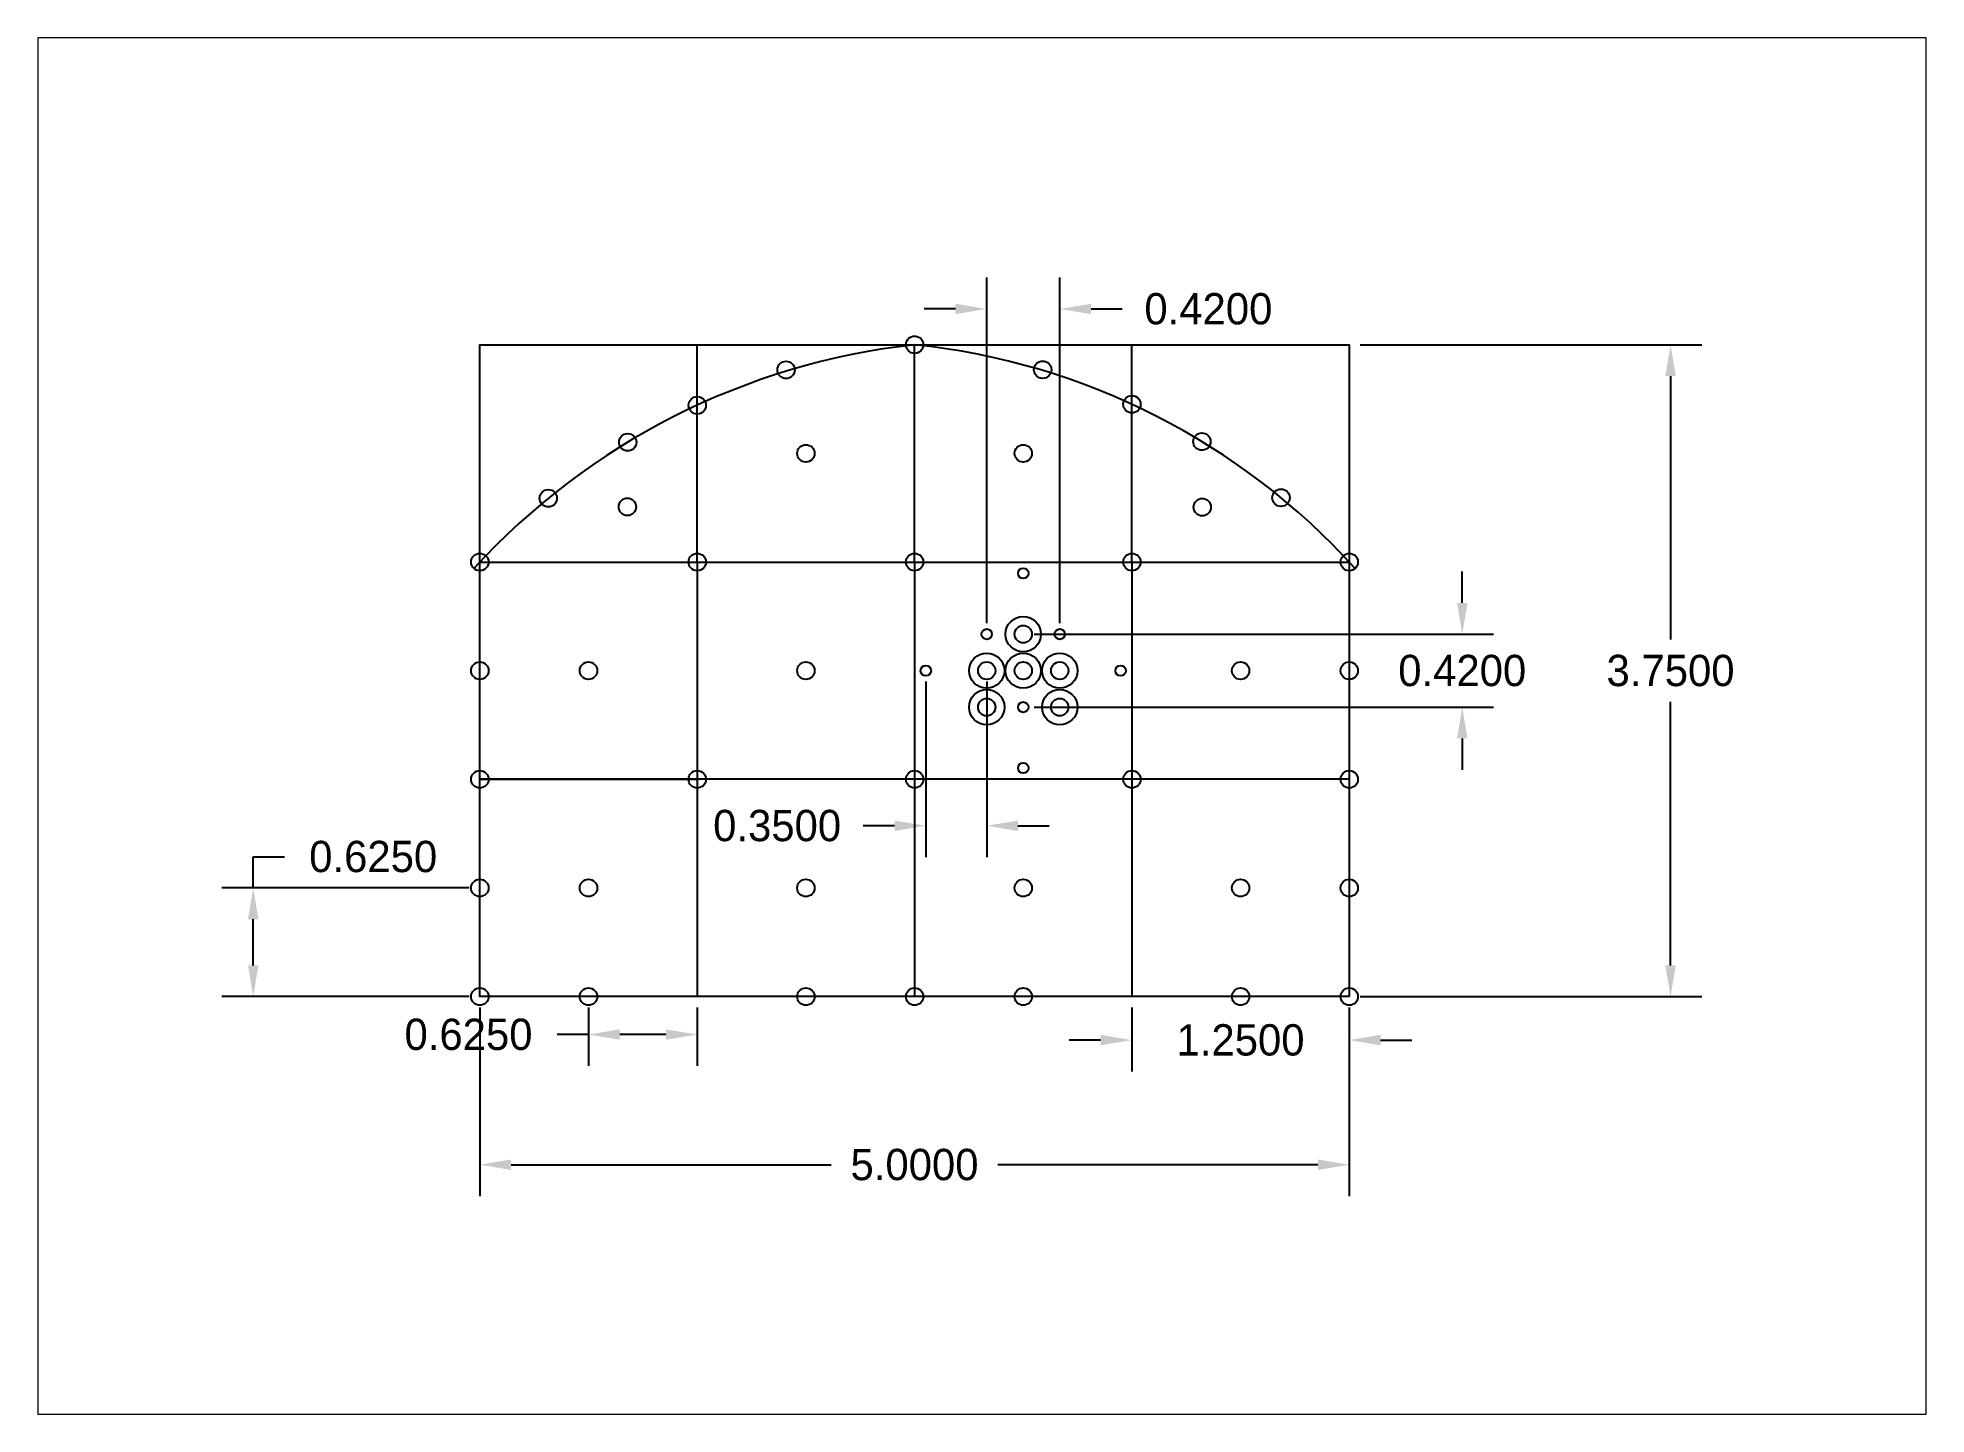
# Paper-space layout 'Layout1' of a CAD drawing. Extents: x 1.275 to 1.3095, y 4.4498 to 4.475.
# The model-space entities are those that its viewports show. They can reach past a viewport. Long polylines and large blocks are cut down to what shows.
import ezdxf

# ---------------------------------------------------------------- set-up
doc = ezdxf.new("R2010")
doc.units = 0
doc.header["$MEASUREMENT"] = 0
doc.dimstyles.get("Standard").update_dxf_attribs({"dimtxt": 0.18, "dimasz": 0.18, "dimexe": 0.18, "dimexo": 0.0625, "dimgap": 0.09, "dimtad": 0, "dimtih": 1, "dimtoh": 1, "dimdec": 4, "dimzin": 0, "dimdsep": 46, "dimtxsty": 'Standard', "dimcen": 0.09, "dimaunit": 1, "dimadec": 3, "dimazin": 0, "dimtfac": 1, "dimtdec": 4, "dimtofl": 0, "dimtmove": 0, "dimatfit": 3, "dimfxl": 0, "dimtolj": 1, "dimtzin": 0, "dimarcsym": 0})

# ---------------------------------------------------------------- blocks, each defined once
blk = doc.blocks.new('*D6')
at = {"color": 0, "linetype": 'Continuous', "lineweight": -2}
for p, q in [((10585.87, 10022.933), (10585.87, 10022.565)), ((10587.12, 10022.933), (10587.12, 10022.565)), ((10585.69, 10022.745), (10585.51, 10022.745)), ((10587.3, 10022.745), (10587.48, 10022.745))]:
    blk.add_line(p, q, dxfattribs=at)
at = {"color": 0, "linetype": 'Continuous'}
for points in [[(10585.69, 10022.775), (10585.69, 10022.715), (10585.87, 10022.745)], [(10587.3, 10022.775), (10587.3, 10022.715), (10587.12, 10022.745)]]:
    blk.add_solid(points, dxfattribs=at)
at = {"color": 0, "linetype": 'Continuous', "insert": (10586.495, 10022.745), "char_height": 0.18, "attachment_point": 5}
blk.add_mtext('\\A1;1.2500', dxfattribs=at)
blk = doc.blocks.new('*D7')
at = {"color": 0, "linetype": 'Continuous', "lineweight": -2}
for p, q in [((10587.77, 10025.26), (10587.77, 10025.44)), ((10585.308, 10025.08), (10587.95, 10025.08)), ((10585.308, 10024.66), (10587.95, 10024.66)), ((10587.77, 10024.48), (10587.77, 10024.3))]:
    blk.add_line(p, q, dxfattribs=at)
at = {"color": 0, "linetype": 'Continuous'}
for points in [[(10587.74, 10025.26), (10587.8, 10025.26), (10587.77, 10025.08)], [(10587.74, 10024.48), (10587.8, 10024.48), (10587.77, 10024.66)]]:
    blk.add_solid(points, dxfattribs=at)
at = {"color": 0, "linetype": 'Continuous', "insert": (10587.77, 10024.87), "char_height": 0.18, "attachment_point": 5}
blk.add_mtext('\\A1;0.4200', dxfattribs=at)
blk = doc.blocks.new('*D8')
at = {"color": 0, "linetype": 'Continuous', "lineweight": -2}
for p, q in [((10584.685, 10024.808), (10584.685, 10023.798)), ((10585.035, 10024.808), (10585.035, 10023.798)), ((10584.505, 10023.978), (10584.325, 10023.978)), ((10585.215, 10023.978), (10585.395, 10023.978))]:
    blk.add_line(p, q, dxfattribs=at)
at = {"color": 0, "linetype": 'Continuous'}
for points in [[(10584.505, 10024.008), (10584.505, 10023.948), (10584.685, 10023.978)], [(10585.215, 10024.008), (10585.215, 10023.948), (10585.035, 10023.978)]]:
    blk.add_solid(points, dxfattribs=at)
at = {"color": 0, "linetype": 'Continuous', "insert": (10583.83, 10023.978), "char_height": 0.18, "attachment_point": 5}
blk.add_mtext('\\A1;0.3500', dxfattribs=at)
blk = doc.blocks.new('*D9')
at = {"color": 0, "linetype": 'Continuous', "lineweight": -2}
for p, q in [((10580.817, 10023.62), (10580.817, 10023.8)), ((10580.817, 10023.8), (10580.997, 10023.8)), ((10582.058, 10023.62), (10580.637, 10023.62)), ((10580.817, 10023.175), (10580.817, 10023.44)), ((10582.058, 10022.995), (10580.637, 10022.995))]:
    blk.add_line(p, q, dxfattribs=at)
at = {"color": 0, "linetype": 'Continuous'}
for points in [[(10580.787, 10023.44), (10580.847, 10023.44), (10580.817, 10023.62)], [(10580.787, 10023.175), (10580.847, 10023.175), (10580.817, 10022.995)]]:
    blk.add_solid(points, dxfattribs=at)
at = {"color": 0, "linetype": 'Continuous', "insert": (10581.507, 10023.8), "char_height": 0.18, "attachment_point": 5}
blk.add_mtext('\\A1;0.6250', dxfattribs=at)
blk = doc.blocks.new('*D10')
at = {"color": 0, "linetype": 'Continuous', "lineweight": -2}
for p, q in [((10582.745, 10022.933), (10582.745, 10022.597)), ((10583.37, 10022.933), (10583.37, 10022.597)), ((10582.745, 10022.777), (10582.565, 10022.777)), ((10583.19, 10022.777), (10582.925, 10022.777))]:
    blk.add_line(p, q, dxfattribs=at)
at = {"color": 0, "linetype": 'Continuous'}
for points in [[(10582.925, 10022.807), (10582.925, 10022.747), (10582.745, 10022.777)], [(10583.19, 10022.807), (10583.19, 10022.747), (10583.37, 10022.777)]]:
    blk.add_solid(points, dxfattribs=at)
at = {"color": 0, "linetype": 'Continuous', "insert": (10582.055, 10022.777), "char_height": 0.18, "attachment_point": 5}
blk.add_mtext('\\A1;0.6250', dxfattribs=at)
blk = doc.blocks.new('*D11')
at = {"color": 0, "linetype": 'Continuous', "lineweight": -2}
for p, q in [((10585.035, 10025.143), (10585.035, 10027.131)), ((10585.455, 10025.143), (10585.455, 10027.131)), ((10584.855, 10026.951), (10584.675, 10026.951)), ((10585.635, 10026.951), (10585.815, 10026.951))]:
    blk.add_line(p, q, dxfattribs=at)
at = {"color": 0, "linetype": 'Continuous'}
for points in [[(10584.855, 10026.981), (10584.855, 10026.921), (10585.035, 10026.951)], [(10585.635, 10026.981), (10585.635, 10026.921), (10585.455, 10026.951)]]:
    blk.add_solid(points, dxfattribs=at)
at = {"color": 0, "linetype": 'Continuous', "insert": (10586.31, 10026.951), "char_height": 0.18, "attachment_point": 5}
blk.add_mtext('\\A1;0.4200', dxfattribs=at)
blk = doc.blocks.new('*D12')
at = {"color": 0, "linetype": 'Continuous', "lineweight": -2}
for p, q in [((10587.183, 10026.745), (10589.148, 10026.745)), ((10588.968, 10026.565), (10588.968, 10025.05)), ((10588.968, 10023.175), (10588.968, 10024.69)), ((10587.183, 10022.995), (10589.148, 10022.995))]:
    blk.add_line(p, q, dxfattribs=at)
at = {"color": 0, "linetype": 'Continuous'}
for points in [[(10588.938, 10026.565), (10588.998, 10026.565), (10588.968, 10026.745)], [(10588.938, 10023.175), (10588.998, 10023.175), (10588.968, 10022.995)]]:
    blk.add_solid(points, dxfattribs=at)
at = {"color": 0, "linetype": 'Continuous', "insert": (10588.968, 10024.87), "char_height": 0.18, "attachment_point": 5}
blk.add_mtext('\\A1;3.7500', dxfattribs=at)
blk = doc.blocks.new('*D13')
at = {"color": 0, "linetype": 'Continuous', "lineweight": -2}
for p, q in [((10582.12, 10022.933), (10582.12, 10021.848)), ((10587.12, 10022.933), (10587.12, 10021.848)), ((10582.3, 10022.028), (10584.14, 10022.028)), ((10586.94, 10022.028), (10585.1, 10022.028))]:
    blk.add_line(p, q, dxfattribs=at)
at = {"color": 0, "linetype": 'Continuous'}
for points in [[(10582.3, 10022.058), (10582.3, 10021.998), (10582.12, 10022.028)], [(10586.94, 10022.058), (10586.94, 10021.998), (10587.12, 10022.028)]]:
    blk.add_solid(points, dxfattribs=at)
at = {"color": 0, "linetype": 'Continuous', "insert": (10584.62, 10022.028), "char_height": 0.18, "attachment_point": 5}
blk.add_mtext('\\A1;5.0000', dxfattribs=at)

msp = doc.modelspace()

# ---------------------------------------------------------------- linework, layer by layer
at = {"color": 5, "linetype": 'Continuous'}
for points in [[(10582.12019, 10025.49514), (10582.12019, 10026.74514), (10583.37019, 10026.74514), (10584.62019, 10026.74514), (10585.87019, 10026.74514), (10587.12019, 10026.74514), (10587.12019, 10025.49514)], [(10583.37019, 10025.49514), (10583.37019, 10026.74514)], [(10584.62019, 10025.49514), (10584.62019, 10026.74514)], [(10585.87019, 10025.49514), (10585.87019, 10026.74514)], [(10582.12019, 10025.49514), (10583.37019, 10025.49514), (10583.37019, 10024.24514)], [(10587.12019, 10024.24514), (10585.87019, 10024.24514), (10584.62019, 10024.24514), (10583.37019, 10024.24514), (10582.12019, 10024.24514), (10582.12019, 10025.49514)], [(10583.37019, 10025.49514), (10584.62019, 10025.49514), (10585.87019, 10025.49514), (10587.12019, 10025.49514)], [(10584.62019, 10025.49514), (10584.62019, 10024.24514)], [(10585.87019, 10025.49514), (10585.87019, 10024.24514)], [(10587.12019, 10025.49514), (10587.12019, 10024.24514)], [(10587.12019, 10022.99514), (10585.87019, 10022.99514), (10584.62019, 10022.99514), (10583.37019, 10022.99514), (10582.12019, 10022.99514), (10582.12019, 10024.24514)], [(10582.12019, 10024.24514), (10583.37019, 10024.24514), (10583.37019, 10022.99514)], [(10584.62019, 10024.24514), (10584.62019, 10022.99514)], [(10585.87019, 10024.24514), (10585.87019, 10022.99514)], [(10587.12019, 10024.24514), (10587.12019, 10022.99514)]]:
    msp.add_lwpolyline(points, dxfattribs=at)
for centre, radius in [((10584.62019, 10026.74514), 0.05), ((10583.88139, 10026.60069), 0.05), ((10585.35709, 10026.60146), 0.05), ((10583.37068, 10026.39654), 0.05), ((10585.87019, 10026.40258), 0.05), ((10582.97052, 10026.18416), 0.05), ((10586.27257, 10026.18831), 0.05), ((10583.99519, 10026.12014), 0.05), ((10585.24519, 10026.12014), 0.05), ((10582.51391, 10025.86207), 0.05), ((10586.72781, 10025.8651), 0.05), ((10582.96861, 10025.81268), 0.05), ((10586.2746, 10025.81079), 0.05), ((10582.12019, 10025.49514), 0.05), ((10583.37019, 10025.49514), 0.05), ((10584.62019, 10025.49514), 0.05), ((10585.24519, 10025.43014), 0.03), ((10585.87019, 10025.49514), 0.05), ((10587.12019, 10025.49514), 0.05), ((10585.24519, 10025.08014), 0.1016), ((10585.24519, 10025.08014), 0.05), ((10585.03519, 10025.08014), 0.03), ((10585.45519, 10025.08014), 0.03), ((10582.12019, 10024.87014), 0.05), ((10582.74519, 10024.87014), 0.05), ((10583.99519, 10024.87014), 0.05), ((10585.03519, 10024.87014), 0.1016), ((10585.03519, 10024.87014), 0.05), ((10585.24519, 10024.87014), 0.1016), ((10585.24519, 10024.87014), 0.05), ((10585.45519, 10024.87014), 0.1016), ((10585.45519, 10024.87014), 0.05), ((10586.49519, 10024.87014), 0.05), ((10587.12019, 10024.87014), 0.05), ((10584.68519, 10024.87014), 0.03), ((10585.80519, 10024.87014), 0.03), ((10585.03519, 10024.66014), 0.1016), ((10585.03519, 10024.66014), 0.05), ((10585.24519, 10024.66014), 0.03), ((10585.45519, 10024.66014), 0.1016), ((10585.45519, 10024.66014), 0.05), ((10582.12019, 10024.24514), 0.05), ((10583.37019, 10024.24514), 0.05), ((10584.62019, 10024.24514), 0.05), ((10585.24519, 10024.31014), 0.03), ((10585.87019, 10024.24514), 0.05), ((10587.12019, 10024.24514), 0.05), ((10582.12019, 10023.62014), 0.05), ((10582.74519, 10023.62014), 0.05), ((10583.99519, 10023.62014), 0.05), ((10585.24519, 10023.62014), 0.05), ((10586.49519, 10023.62014), 0.05), ((10587.12019, 10023.62014), 0.05), ((10582.12019, 10022.99514), 0.05), ((10582.74519, 10022.99514), 0.05), ((10583.99519, 10022.99514), 0.05), ((10584.62019, 10022.99514), 0.05), ((10585.24519, 10022.99514), 0.05), ((10586.49519, 10022.99514), 0.05), ((10587.12019, 10022.99514), 0.05)]:
    msp.add_circle(centre, radius, dxfattribs=at)
for centre, radius, start, end in [((10585.06555, 10022.72943), 4.04033, 96.328439, 137.510715), ((10584.21203, 10022.80382), 3.9624, 42.059344, 84.087556)]:
    msp.add_arc(centre, radius, start, end, dxfattribs=at)

# ---------------------------------------------------------------- dimensions: what is measured, and where the dimension line sits
at = {"color": 3, "linetype": 'Continuous'}
for base, p1, p2, picture, middle in [((10585.45519, 10026.95093), (10585.03519, 10025.08014), (10585.45519, 10025.08014), '*D11', (10586.31019, 10026.95093)), ((10584.68519, 10023.97825), (10585.03519, 10024.87014), (10584.68519, 10024.87014), '*D8', (10583.83019, 10023.97825)), ((10582.74519, 10022.77688), (10583.37019, 10022.99514), (10582.74519, 10022.99514), '*D10', (10582.05519, 10022.77688)), ((10587.12019, 10022.02832), (10582.12019, 10022.99514), (10587.12019, 10022.99514), '*D13', (10584.62019, 10022.02832)), ((10585.87019, 10022.74455), (10587.12019, 10022.99514), (10585.87019, 10022.99514), '*D6', (10586.49519, 10022.74455))]:
    dim = msp.add_linear_dim(base=base, p1=p1, p2=p2, dimstyle='Standard', dxfattribs=at)
    dim.commit()
    dim.dimension.update_dxf_attribs({"geometry": picture, "text_midpoint": middle})
for base, p1, p2, picture, middle in [((10588.96797, 10026.74514), (10587.12019, 10022.99514), (10587.12019, 10026.74514), '*D12', (10588.96797, 10024.87014)), ((10587.77011, 10024.66014), (10585.24519, 10025.08014), (10585.24519, 10024.66014), '*D7', (10587.77011, 10024.87014)), ((10580.81661, 10023.62014), (10582.12019, 10022.99514), (10582.12019, 10023.62014), '*D9', (10581.50661, 10023.80014))]:
    dim = msp.add_linear_dim(base=base, p1=p1, p2=p2, angle=90, dimstyle='Standard', dxfattribs=at)
    dim.commit()
    dim.dimension.update_dxf_attribs({"geometry": picture, "text_midpoint": middle})

psp = doc.layouts.get("Layout1")

# ---------------------------------------------------------------- viewports
at = {"layer": '0', "color": 5, "linetype": 'Continuous', "view_target_point": (10598.504086, 9957.849879)}
psp.add_viewport(center=(1.292254, 4.462379), size=(0.03455, 0.02519066), view_center_point=(-13.495811, 66.701876), view_height=7.91851767, dxfattribs=at)

doc.saveas('drawing.dxf')
